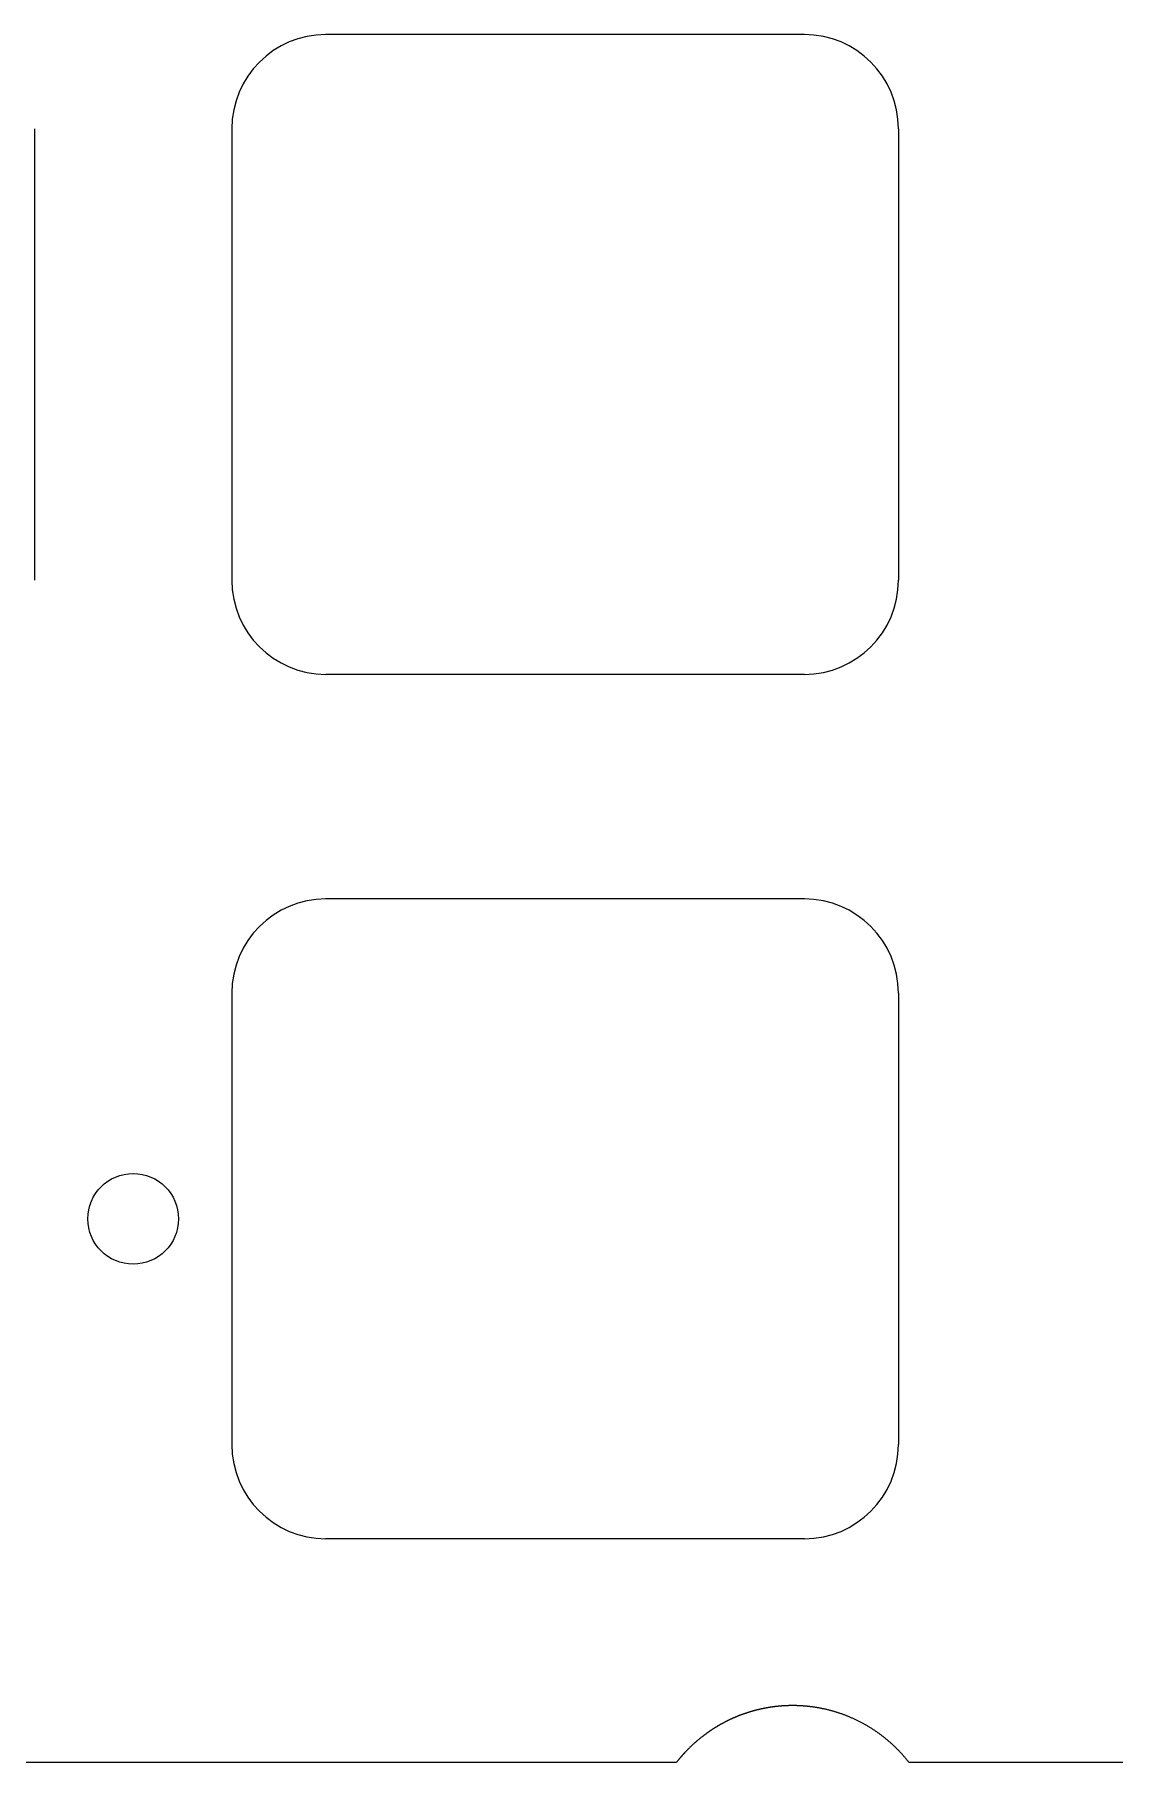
# Model space of a CAD drawing. Header units: millimetres. Extents: x -11 to 340, y -118 to 18.
# Drawn here: x 202.61 to 226.43, y -111.99 to -73.91 of the extents above; entities that cross this region are included whole.
import ezdxf

# ---------------------------------------------------------------- set-up
doc = ezdxf.new("R2010")
doc.units = ezdxf.units.MM
doc.header["$MEASUREMENT"] = 0
doc.layers.add('BLACK', color=7, linetype='CONTINUOUS')

msp = doc.modelspace()

# ---------------------------------------------------------------- linework, layer by layer
at = {"layer": 'BLACK', "linetype": 'Continuous'}
for p, q in [((219.5875, -73.9125), (209.0375, -73.9125)), ((202.6125, -75.9875), (202.6125, -85.9375)), ((202.612502, -75.9875), (202.6125, -75.9875)), ((206.9625, -75.9875), (206.9625, -85.9375)), ((221.6625, -75.9875), (221.6625, -85.9375)), ((221.662502, -75.9875), (221.6625, -75.9875)), ((219.5875, -88.0125), (209.0375, -88.0125)), ((219.5875, -92.9625), (209.037499, -92.9625)), ((206.9625, -95.0375), (206.9625, -104.987501)), ((221.6625, -95.0375), (221.6625, -104.9875)), ((219.5875, -107.0625), (209.0375, -107.0625)), ((218.644011, -110.812403), (218.636148, -110.814104)), ((218.651881, -110.81072), (218.644011, -110.812403)), ((218.659754, -110.809058), (218.651881, -110.81072)), ((218.667633, -110.807415), (218.659754, -110.809058)), ((218.675515, -110.805792), (218.667633, -110.807415)), ((218.683403, -110.804187), (218.675515, -110.805792)), ((218.691293, -110.802603), (218.683403, -110.804187)), ((218.69919, -110.801038), (218.691293, -110.802603)), ((218.707089, -110.799493), (218.69919, -110.801038)), ((218.714994, -110.797967), (218.707089, -110.799493)), ((218.722902, -110.796461), (218.714994, -110.797967)), ((218.730815, -110.794974), (218.722902, -110.796461)), ((218.738731, -110.793507), (218.730815, -110.794974)), ((218.746653, -110.792059), (218.738731, -110.793507)), ((218.754577, -110.790632), (218.746653, -110.792059)), ((218.762506, -110.789223), (218.754577, -110.790632)), ((218.770438, -110.787835), (218.762506, -110.789223)), ((218.778375, -110.786466), (218.770438, -110.787835)), ((218.786315, -110.785117), (218.778375, -110.786466)), ((218.794259, -110.783787), (218.786315, -110.785117)), ((218.802206, -110.782477), (218.794259, -110.783787)), ((218.810158, -110.781186), (218.802206, -110.782477)), ((218.818113, -110.779916), (218.810158, -110.781186)), ((218.826072, -110.778665), (218.818113, -110.779916)), ((218.834033, -110.777434), (218.826072, -110.778665)), ((218.841999, -110.776222), (218.834033, -110.777434)), ((218.849968, -110.77503), (218.841999, -110.776222)), ((218.857941, -110.773858), (218.849968, -110.77503)), ((218.865916, -110.772706), (218.857941, -110.773858)), ((218.873895, -110.771573), (218.865916, -110.772706)), ((218.881877, -110.77046), (218.873895, -110.771573)), ((218.889863, -110.769367), (218.881877, -110.77046)), ((218.89785, -110.768294), (218.889863, -110.769367)), ((218.905843, -110.76724), (218.89785, -110.768294)), ((218.913837, -110.766207), (218.905843, -110.76724)), ((218.921835, -110.765193), (218.913837, -110.766207)), ((218.929834, -110.764198), (218.921835, -110.765193)), ((218.937838, -110.763224), (218.929834, -110.764198)), ((218.945844, -110.762269), (218.937838, -110.763224)), ((218.953854, -110.761335), (218.945844, -110.762269)), ((218.961865, -110.76042), (218.953854, -110.761335)), ((218.96988, -110.759525), (218.961865, -110.76042)), ((218.977896, -110.758649), (218.96988, -110.759525)), ((218.985916, -110.757794), (218.977896, -110.758649)), ((218.993937, -110.756958), (218.985916, -110.757794)), ((219.001962, -110.756143), (218.993937, -110.756958)), ((219.009989, -110.755347), (219.001962, -110.756143)), ((219.018019, -110.754571), (219.009989, -110.755347)), ((219.02605, -110.753815), (219.018019, -110.754571)), ((219.034084, -110.753078), (219.02605, -110.753815)), ((219.04212, -110.752362), (219.034084, -110.753078)), ((219.050159, -110.751666), (219.04212, -110.752362)), ((219.058198, -110.750989), (219.050159, -110.751666)), ((219.066241, -110.750333), (219.058198, -110.750989)), ((219.074285, -110.749696), (219.066241, -110.750333)), ((219.082332, -110.749079), (219.074285, -110.749696)), ((219.09038, -110.748482), (219.082332, -110.749079)), ((219.098431, -110.747905), (219.09038, -110.748482)), ((219.106482, -110.747348), (219.098431, -110.747905)), ((219.114536, -110.746811), (219.106482, -110.747348)), ((219.122591, -110.746294), (219.114536, -110.746811)), ((219.130649, -110.745797), (219.122591, -110.746294)), ((219.138707, -110.745319), (219.130649, -110.745797)), ((219.146767, -110.744862), (219.138707, -110.745319)), ((219.154828, -110.744425), (219.146767, -110.744862)), ((219.162892, -110.744007), (219.154828, -110.744425)), ((219.170956, -110.74361), (219.162892, -110.744007)), ((219.179022, -110.743232), (219.170956, -110.74361)), ((219.187089, -110.742875), (219.179022, -110.743232)), ((219.195157, -110.742537), (219.187089, -110.742875)), ((219.203226, -110.74222), (219.195157, -110.742537)), ((219.211297, -110.741922), (219.203226, -110.74222)), ((219.219368, -110.741644), (219.211297, -110.741922)), ((219.227441, -110.741387), (219.219368, -110.741644)), ((219.235514, -110.741149), (219.227441, -110.741387)), ((219.243589, -110.740931), (219.235514, -110.741149)), ((219.251664, -110.740734), (219.243589, -110.740931)), ((219.259741, -110.740556), (219.251664, -110.740734)), ((219.267817, -110.740398), (219.259741, -110.740556)), ((219.275895, -110.740261), (219.267817, -110.740398)), ((219.283972, -110.740143), (219.275895, -110.740261)), ((219.292051, -110.740045), (219.283972, -110.740143)), ((219.30013, -110.739968), (219.292051, -110.740045)), ((219.30821, -110.73991), (219.30013, -110.739968)), ((219.31629, -110.739872), (219.30821, -110.73991)), ((219.324371, -110.739854), (219.31629, -110.739872)), ((219.332451, -110.739857), (219.324371, -110.739854)), ((219.340532, -110.739879), (219.332451, -110.739857)), ((219.348613, -110.739921), (219.340532, -110.739879)), ((219.356695, -110.739984), (219.348613, -110.739921)), ((219.364776, -110.740066), (219.356695, -110.739984)), ((219.372857, -110.740168), (219.364776, -110.740066)), ((219.380938, -110.740291), (219.372857, -110.740168)), ((219.38902, -110.740433), (219.380938, -110.740291)), ((219.397101, -110.740595), (219.38902, -110.740433)), ((219.405182, -110.740778), (219.397101, -110.740595)), ((219.413262, -110.74098), (219.405182, -110.740778)), ((219.421343, -110.741202), (219.413262, -110.74098)), ((219.429423, -110.741445), (219.421343, -110.741202)), ((219.437503, -110.741707), (219.429423, -110.741445)), ((219.445582, -110.741989), (219.437503, -110.741707)), ((219.453661, -110.742292), (219.445582, -110.741989)), ((219.461738, -110.742614), (219.453661, -110.742292)), ((219.469816, -110.742956), (219.461738, -110.742614)), ((219.477892, -110.743319), (219.469816, -110.742956)), ((219.485969, -110.743701), (219.477892, -110.743319)), ((219.494044, -110.744103), (219.485969, -110.743701)), ((219.502118, -110.744526), (219.494044, -110.744103)), ((219.510191, -110.744968), (219.502118, -110.744526)), ((219.518264, -110.74543), (219.510191, -110.744968)), ((219.526335, -110.745912), (219.518264, -110.74543)), ((219.534406, -110.746415), (219.526335, -110.745912)), ((219.542475, -110.746937), (219.534406, -110.746415)), ((219.550543, -110.747479), (219.542475, -110.746937)), ((219.55861, -110.748041), (219.550543, -110.747479)), ((219.566675, -110.748623), (219.55861, -110.748041)), ((219.574739, -110.749225), (219.566675, -110.748623)), ((219.582802, -110.749847), (219.574739, -110.749225)), ((219.590863, -110.750489), (219.582802, -110.749847)), ((219.598923, -110.751151), (219.590863, -110.750489)), ((219.606981, -110.751833), (219.598923, -110.751151)), ((219.615038, -110.752534), (219.606981, -110.751833)), ((219.623093, -110.753256), (219.615038, -110.752534)), ((219.631146, -110.753998), (219.623093, -110.753256)), ((219.639197, -110.754759), (219.631146, -110.753998)), ((219.647247, -110.75554), (219.639197, -110.754759)), ((219.655294, -110.756342), (219.647247, -110.75554)), ((219.66334, -110.757163), (219.655294, -110.756342)), ((219.671384, -110.758004), (219.66334, -110.757163)), ((219.679425, -110.758865), (219.671384, -110.758004)), ((219.687465, -110.759746), (219.679425, -110.758865)), ((219.695502, -110.760647), (219.687465, -110.759746)), ((219.703537, -110.761568), (219.695502, -110.760647)), ((219.711569, -110.762508), (219.703537, -110.761568)), ((219.7196, -110.763469), (219.711569, -110.762508)), ((219.735653, -110.765449), (219.7196, -110.763469)), ((219.751696, -110.767509), (219.735653, -110.765449)), ((219.767729, -110.769648), (219.751696, -110.767509)), ((219.783751, -110.771866), (219.767729, -110.769648)), ((219.799762, -110.774163), (219.783751, -110.771866)), ((219.81576, -110.77654), (219.799762, -110.774163)), ((219.831746, -110.778995), (219.81576, -110.77654)), ((219.84772, -110.78153), (219.831746, -110.778995)), ((219.86368, -110.784144), (219.84772, -110.78153)), ((219.879627, -110.786836), (219.86368, -110.784144)), ((219.89556, -110.789607), (219.879627, -110.786836)), ((219.911478, -110.792457), (219.89556, -110.789607)), ((219.927382, -110.795385), (219.911478, -110.792457)), ((219.94327, -110.798392), (219.927382, -110.795385)), ((219.959142, -110.801477), (219.94327, -110.798392)), ((219.974998, -110.804641), (219.959142, -110.801477)), ((219.990838, -110.807883), (219.974998, -110.804641)), ((220.00666, -110.811203), (219.990838, -110.807883)), ((220.022465, -110.814601), (220.00666, -110.811203)), ((217.675097, -111.192329), (217.668164, -111.196453)), ((217.682042, -111.188222), (217.675097, -111.192329)), ((217.688993, -111.184133), (217.682042, -111.188222)), ((217.695956, -111.180062), (217.688993, -111.184133)), ((217.702926, -111.176009), (217.695956, -111.180062)), ((217.709907, -111.171973), (217.702926, -111.176009)), ((217.716895, -111.167956), (217.709907, -111.171973)), ((217.723894, -111.163956), (217.716895, -111.167956)), ((217.730901, -111.159974), (217.723894, -111.163956)), ((217.737918, -111.15601), (217.730901, -111.159974)), ((217.744942, -111.152064), (217.737918, -111.15601)), ((217.751978, -111.148135), (217.744942, -111.152064)), ((217.75902, -111.144226), (217.751978, -111.148135)), ((217.766074, -111.140333), (217.75902, -111.144226)), ((217.773134, -111.136459), (217.766074, -111.140333)), ((217.780205, -111.132602), (217.773134, -111.136459)), ((217.787283, -111.128764), (217.780205, -111.132602)), ((217.794372, -111.124943), (217.787283, -111.128764)), ((217.801467, -111.121141), (217.794372, -111.124943)), ((217.808574, -111.117356), (217.801467, -111.121141)), ((217.815687, -111.11359), (217.808574, -111.117356)), ((217.822811, -111.10984), (217.815687, -111.11359)), ((217.829941, -111.106111), (217.822811, -111.10984)), ((217.837082, -111.102398), (217.829941, -111.106111)), ((217.84423, -111.098704), (217.837082, -111.102398)), ((217.851388, -111.095027), (217.84423, -111.098704)), ((217.858553, -111.09137), (217.851388, -111.095027)), ((217.865729, -111.087729), (217.858553, -111.09137)), ((217.87291, -111.084108), (217.865729, -111.087729)), ((217.880103, -111.080503), (217.87291, -111.084108)), ((217.887301, -111.076918), (217.880103, -111.080503)), ((217.894511, -111.07335), (217.887301, -111.076918)), ((217.901726, -111.069802), (217.894511, -111.07335)), ((217.908952, -111.06627), (217.901726, -111.069802)), ((217.916184, -111.062758), (217.908952, -111.06627)), ((217.923427, -111.059263), (217.916184, -111.062758)), ((217.930676, -111.055787), (217.923427, -111.059263)), ((217.937935, -111.052328), (217.930676, -111.055787)), ((217.9452, -111.048889), (217.937935, -111.052328)), ((217.952475, -111.045467), (217.9452, -111.048889)), ((217.959757, -111.042064), (217.952475, -111.045467)), ((217.967048, -111.038679), (217.959757, -111.042064)), ((217.974346, -111.035313), (217.967048, -111.038679)), ((217.981653, -111.031964), (217.974346, -111.035313)), ((217.988967, -111.028634), (217.981653, -111.031964)), ((217.996291, -111.025322), (217.988967, -111.028634)), ((218.00362, -111.022029), (217.996291, -111.025322)), ((218.01096, -111.018754), (218.00362, -111.022029)), ((218.018305, -111.015498), (218.01096, -111.018754)), ((218.02566, -111.01226), (218.018305, -111.015498)), ((218.033021, -111.009041), (218.02566, -111.01226)), ((218.040392, -111.005839), (218.033021, -111.009041)), ((218.047768, -111.002657), (218.040392, -111.005839)), ((218.055154, -110.999492), (218.047768, -111.002657)), ((218.062546, -110.996347), (218.055154, -110.999492)), ((218.069947, -110.993219), (218.062546, -110.996347)), ((218.077354, -110.990111), (218.069947, -110.993219)), ((218.084771, -110.987021), (218.077354, -110.990111)), ((218.092193, -110.983949), (218.084771, -110.987021)), ((218.099624, -110.980896), (218.092193, -110.983949)), ((218.107061, -110.977862), (218.099624, -110.980896)), ((218.114508, -110.974846), (218.107061, -110.977862)), ((218.121959, -110.971849), (218.114508, -110.974846)), ((218.129421, -110.96887), (218.121959, -110.971849)), ((218.136887, -110.96591), (218.129421, -110.96887)), ((218.144363, -110.962968), (218.136887, -110.96591)), ((218.151844, -110.960046), (218.144363, -110.962968)), ((218.159334, -110.957141), (218.151844, -110.960046)), ((218.166829, -110.954256), (218.159334, -110.957141)), ((218.174334, -110.951389), (218.166829, -110.954256)), ((218.181844, -110.948542), (218.174334, -110.951389)), ((218.189362, -110.945712), (218.181844, -110.948542)), ((218.196886, -110.942902), (218.189362, -110.945712)), ((218.204419, -110.94011), (218.196886, -110.942902)), ((218.211956, -110.937337), (218.204419, -110.94011)), ((218.219503, -110.934582), (218.211956, -110.937337)), ((218.227054, -110.931847), (218.219503, -110.934582)), ((218.234615, -110.92913), (218.227054, -110.931847)), ((218.24218, -110.926433), (218.234615, -110.92913)), ((218.249754, -110.923753), (218.24218, -110.926433)), ((218.257332, -110.921094), (218.249754, -110.923753)), ((218.264919, -110.918452), (218.257332, -110.921094)), ((218.272511, -110.91583), (218.264919, -110.918452)), ((218.280112, -110.913226), (218.272511, -110.91583)), ((218.287717, -110.910642), (218.280112, -110.913226)), ((218.295331, -110.908076), (218.287717, -110.910642)), ((218.302949, -110.905529), (218.295331, -110.908076)), ((218.310576, -110.903001), (218.302949, -110.905529)), ((218.318207, -110.900492), (218.310576, -110.903001)), ((218.325846, -110.898002), (218.318207, -110.900492)), ((218.33349, -110.895531), (218.325846, -110.898002)), ((218.341142, -110.893079), (218.33349, -110.895531)), ((218.348798, -110.890646), (218.341142, -110.893079)), ((218.356463, -110.888232), (218.348798, -110.890646)), ((218.364131, -110.885838), (218.356463, -110.888232)), ((218.371808, -110.883461), (218.364131, -110.885838)), ((218.379489, -110.881105), (218.371808, -110.883461)), ((218.387178, -110.878767), (218.379489, -110.881105)), ((218.394871, -110.876449), (218.387178, -110.878767)), ((218.402573, -110.874149), (218.394871, -110.876449)), ((218.410278, -110.871869), (218.402573, -110.874149)), ((218.41799, -110.869607), (218.410278, -110.871869)), ((218.425707, -110.867365), (218.41799, -110.869607)), ((218.433432, -110.865142), (218.425707, -110.867365)), ((218.44116, -110.862938), (218.433432, -110.865142)), ((218.448896, -110.860753), (218.44116, -110.862938)), ((218.456636, -110.858588), (218.448896, -110.860753)), ((218.464383, -110.856441), (218.456636, -110.858588)), ((218.472134, -110.854315), (218.464383, -110.856441)), ((218.479893, -110.852206), (218.472134, -110.854315)), ((218.487655, -110.850118), (218.479893, -110.852206)), ((218.495425, -110.848048), (218.487655, -110.850118)), ((218.503198, -110.845998), (218.495425, -110.848048)), ((218.510978, -110.843967), (218.503198, -110.845998)), ((218.518762, -110.841956), (218.510978, -110.843967)), ((218.526553, -110.839963), (218.518762, -110.841956)), ((218.534348, -110.837991), (218.526553, -110.839963)), ((218.542149, -110.836037), (218.534348, -110.837991)), ((218.549954, -110.834103), (218.542149, -110.836037)), ((218.557766, -110.832187), (218.549954, -110.834103)), ((218.565581, -110.830292), (218.557766, -110.832187)), ((218.573403, -110.828416), (218.565581, -110.830292)), ((218.581228, -110.826559), (218.573403, -110.828416)), ((218.58906, -110.824721), (218.581228, -110.826559)), ((218.596895, -110.822903), (218.58906, -110.824721)), ((218.604737, -110.821104), (218.596895, -110.822903)), ((218.612582, -110.819325), (218.604737, -110.821104)), ((218.620433, -110.817565), (218.612582, -110.819325)), ((218.628287, -110.815825), (218.620433, -110.817565)), ((218.636148, -110.814104), (218.628287, -110.815825)), ((220.038252, -110.818077), (220.022465, -110.814601)), ((220.05402, -110.821631), (220.038252, -110.818077)), ((220.06977, -110.825262), (220.05402, -110.821631)), ((220.085501, -110.828972), (220.06977, -110.825262)), ((220.101211, -110.832758), (220.085501, -110.828972)), ((220.116902, -110.836623), (220.101211, -110.832758)), ((220.132573, -110.840564), (220.116902, -110.836623)), ((220.148222, -110.844583), (220.132573, -110.840564)), ((220.16385, -110.848679), (220.148222, -110.844583)), ((220.179456, -110.852852), (220.16385, -110.848679)), ((220.19504, -110.857102), (220.179456, -110.852852)), ((220.210602, -110.861428), (220.19504, -110.857102)), ((220.226141, -110.865831), (220.210602, -110.861428)), ((220.241656, -110.870311), (220.226141, -110.865831)), ((220.257147, -110.874867), (220.241656, -110.870311)), ((220.272614, -110.879499), (220.257147, -110.874867)), ((220.288057, -110.884207), (220.272614, -110.879499)), ((220.303474, -110.888992), (220.288057, -110.884207)), ((220.318866, -110.893852), (220.303474, -110.888992)), ((220.334233, -110.898788), (220.318866, -110.893852)), ((220.349573, -110.903799), (220.334233, -110.898788)), ((220.364886, -110.908886), (220.349573, -110.903799)), ((220.380172, -110.914048), (220.364886, -110.908886)), ((220.395431, -110.919285), (220.380172, -110.914048)), ((220.410662, -110.924598), (220.395431, -110.919285)), ((220.425865, -110.929985), (220.410662, -110.924598)), ((220.44104, -110.935447), (220.425865, -110.929985)), ((220.456185, -110.940983), (220.44104, -110.935447)), ((220.471301, -110.946594), (220.456185, -110.940983)), ((220.486388, -110.952279), (220.471301, -110.946594)), ((220.501444, -110.958038), (220.486388, -110.952279)), ((220.51647, -110.963872), (220.501444, -110.958038)), ((220.531464, -110.969779), (220.51647, -110.963872)), ((220.546428, -110.975759), (220.531464, -110.969779)), ((220.56136, -110.981813), (220.546428, -110.975759)), ((220.576261, -110.987941), (220.56136, -110.981813)), ((220.591128, -110.994142), (220.576261, -110.987941)), ((220.605964, -111.000415), (220.591128, -110.994142)), ((220.620766, -111.006762), (220.605964, -111.000415)), ((220.635534, -111.013181), (220.620766, -111.006762)), ((220.650269, -111.019673), (220.635534, -111.013181)), ((220.66497, -111.026237), (220.650269, -111.019673)), ((220.679637, -111.032873), (220.66497, -111.026237)), ((220.694269, -111.039581), (220.679637, -111.032873)), ((220.708865, -111.046362), (220.694269, -111.039581)), ((220.723426, -111.053213), (220.708865, -111.046362)), ((220.737951, -111.060137), (220.723426, -111.053213)), ((220.75244, -111.067131), (220.737951, -111.060137)), ((220.766893, -111.074197), (220.75244, -111.067131)), ((220.781309, -111.081334), (220.766893, -111.074197)), ((220.795687, -111.088542), (220.781309, -111.081334)), ((220.810029, -111.09582), (220.795687, -111.088542)), ((220.824332, -111.103169), (220.810029, -111.09582)), ((220.838597, -111.110588), (220.824332, -111.103169)), ((220.852824, -111.118077), (220.838597, -111.110588)), ((220.867012, -111.125637), (220.852824, -111.118077)), ((220.881161, -111.133266), (220.867012, -111.125637)), ((220.89527, -111.140964), (220.881161, -111.133266)), ((220.90934, -111.148732), (220.89527, -111.140964)), ((220.92337, -111.15657), (220.90934, -111.148732)), ((220.937359, -111.164476), (220.92337, -111.15657)), ((220.951308, -111.172451), (220.937359, -111.164476)), ((220.965216, -111.180495), (220.951308, -111.172451)), ((220.979083, -111.188608), (220.965216, -111.180495)), ((220.992908, -111.196788), (220.979083, -111.188608)), ((217.159133, -111.571121), (217.14716, -111.581919)), ((217.171161, -111.560382), (217.159133, -111.571121)), ((217.183241, -111.549703), (217.171161, -111.560382)), ((217.195374, -111.539083), (217.183241, -111.549703)), ((217.20756, -111.528525), (217.195374, -111.539083)), ((217.219798, -111.518027), (217.20756, -111.528525)), ((217.232087, -111.507589), (217.219798, -111.518027)), ((217.244429, -111.497213), (217.232087, -111.507589)), ((217.256821, -111.486898), (217.244429, -111.497213)), ((217.269265, -111.476645), (217.256821, -111.486898)), ((217.281759, -111.466454), (217.269265, -111.476645)), ((217.294304, -111.456325), (217.281759, -111.466454)), ((217.306899, -111.446258), (217.294304, -111.456325)), ((217.319543, -111.436254), (217.306899, -111.446258)), ((217.332237, -111.426313), (217.319543, -111.436254)), ((217.340279, -111.420067), (217.332237, -111.426313)), ((217.346729, -111.415086), (217.340279, -111.420067)), ((217.353188, -111.410123), (217.346729, -111.415086)), ((217.359659, -111.405176), (217.353188, -111.410123)), ((217.366139, -111.400248), (217.359659, -111.405176)), ((217.372631, -111.395335), (217.366139, -111.400248)), ((217.379131, -111.390442), (217.372631, -111.395335)), ((217.385644, -111.385564), (217.379131, -111.390442)), ((217.392165, -111.380705), (217.385644, -111.385564)), ((217.398698, -111.375861), (217.392165, -111.380705)), ((217.405239, -111.371037), (217.398698, -111.375861)), ((217.411793, -111.366228), (217.405239, -111.371037)), ((217.418355, -111.361438), (217.411793, -111.366228)), ((217.424929, -111.356664), (217.418355, -111.361438)), ((217.431512, -111.351908), (217.424929, -111.356664)), ((217.438106, -111.347169), (217.431512, -111.351908)), ((217.444709, -111.342448), (217.438106, -111.347169)), ((217.451324, -111.337744), (217.444709, -111.342448)), ((217.457947, -111.333058), (217.451324, -111.337744)), ((217.464582, -111.328388), (217.457947, -111.333058)), ((217.471225, -111.323736), (217.464582, -111.328388)), ((217.47788, -111.319101), (217.471225, -111.323736)), ((217.484543, -111.314485), (217.47788, -111.319101)), ((217.491218, -111.309885), (217.484543, -111.314485)), ((217.497901, -111.305303), (217.491218, -111.309885)), ((217.504596, -111.300738), (217.497901, -111.305303)), ((217.511299, -111.296191), (217.504596, -111.300738)), ((217.518014, -111.291661), (217.511299, -111.296191)), ((217.524736, -111.287149), (217.518014, -111.291661)), ((217.531471, -111.282654), (217.524736, -111.287149)), ((217.538213, -111.278177), (217.531471, -111.282654)), ((217.544967, -111.273717), (217.538213, -111.278177)), ((217.551729, -111.269275), (217.544967, -111.273717)), ((217.558502, -111.26485), (217.551729, -111.269275)), ((217.565283, -111.260444), (217.558502, -111.26485)), ((217.572076, -111.256054), (217.565283, -111.260444)), ((217.578877, -111.251682), (217.572076, -111.256054)), ((217.585689, -111.247327), (217.578877, -111.251682)), ((217.592508, -111.242991), (217.585689, -111.247327)), ((217.59934, -111.238672), (217.592508, -111.242991)), ((217.606179, -111.234371), (217.59934, -111.238672)), ((217.613029, -111.230086), (217.606179, -111.234371)), ((217.619887, -111.225821), (217.613029, -111.230086)), ((217.626756, -111.221572), (217.619887, -111.225821)), ((217.633633, -111.217342), (217.626756, -111.221572)), ((217.640522, -111.213128), (217.633633, -111.217342)), ((217.647417, -111.208933), (217.640522, -111.213128)), ((217.654324, -111.204755), (217.647417, -111.208933)), ((217.661239, -111.200596), (217.654324, -111.204755)), ((217.668164, -111.196453), (217.661239, -111.200596)), ((221.006692, -111.205037), (220.992908, -111.196788)), ((221.020433, -111.213354), (221.006692, -111.205037)), ((221.034132, -111.221739), (221.020433, -111.213354)), ((221.047789, -111.230192), (221.034132, -111.221739)), ((221.061402, -111.238712), (221.047789, -111.230192)), ((221.074973, -111.247299), (221.061402, -111.238712)), ((221.088499, -111.255953), (221.074973, -111.247299)), ((221.101982, -111.264674), (221.088499, -111.255953)), ((221.115421, -111.273462), (221.101982, -111.264674)), ((221.128816, -111.282317), (221.115421, -111.273462)), ((221.142166, -111.291238), (221.128816, -111.282317)), ((221.155472, -111.300225), (221.142166, -111.291238)), ((221.168732, -111.309278), (221.155472, -111.300225)), ((221.181947, -111.318397), (221.168732, -111.309278)), ((221.195116, -111.327582), (221.181947, -111.318397)), ((221.208239, -111.336832), (221.195116, -111.327582)), ((221.221317, -111.346147), (221.208239, -111.336832)), ((221.234348, -111.355528), (221.221317, -111.346147)), ((221.247332, -111.364974), (221.234348, -111.355528)), ((221.26027, -111.374484), (221.247332, -111.364974)), ((221.27316, -111.384059), (221.26027, -111.374484)), ((221.286003, -111.393699), (221.27316, -111.384059)), ((221.298799, -111.403402), (221.286003, -111.393699)), ((221.311546, -111.41317), (221.298799, -111.403402)), ((221.324246, -111.423002), (221.311546, -111.41317)), ((221.336897, -111.432897), (221.324246, -111.423002)), ((221.3495, -111.442856), (221.336897, -111.432897)), ((221.362054, -111.452879), (221.3495, -111.442856)), ((221.37456, -111.462965), (221.362054, -111.452879)), ((221.387016, -111.473113), (221.37456, -111.462965)), ((221.399422, -111.483325), (221.387016, -111.473113)), ((221.411779, -111.493599), (221.399422, -111.483325)), ((221.424087, -111.503936), (221.411779, -111.493599)), ((221.436344, -111.514336), (221.424087, -111.503936)), ((221.448551, -111.524797), (221.436344, -111.514336)), ((221.460707, -111.535321), (221.448551, -111.524797)), ((221.472813, -111.545906), (221.460707, -111.535321)), ((221.484868, -111.556554), (221.472813, -111.545906)), ((221.496872, -111.567262), (221.484868, -111.556554)), ((221.508825, -111.578033), (221.496872, -111.567262)), ((216.798939, -111.95099), (216.793888, -111.957275)), ((216.804005, -111.944718), (216.798939, -111.95099)), ((216.809087, -111.938458), (216.804005, -111.944718)), ((216.814185, -111.932212), (216.809087, -111.938458)), ((216.819298, -111.925977), (216.814185, -111.932212)), ((216.824426, -111.919756), (216.819298, -111.925977)), ((216.829569, -111.913546), (216.824426, -111.919756)), ((216.834728, -111.907351), (216.829569, -111.913546)), ((216.839903, -111.901167), (216.834728, -111.907351)), ((216.845092, -111.894997), (216.839903, -111.901167)), ((216.850298, -111.888839), (216.845092, -111.894997)), ((216.855518, -111.882695), (216.850298, -111.888839)), ((216.860753, -111.876563), (216.855518, -111.882695)), ((216.866004, -111.870445), (216.860753, -111.876563)), ((216.87127, -111.864339), (216.866004, -111.870445)), ((216.87655, -111.858247), (216.87127, -111.864339)), ((216.881847, -111.852167), (216.87655, -111.858247)), ((216.887158, -111.846101), (216.881847, -111.852167)), ((216.892484, -111.840048), (216.887158, -111.846101)), ((216.897825, -111.834009), (216.892484, -111.840048)), ((216.903181, -111.827982), (216.897825, -111.834009)), ((216.908552, -111.821969), (216.903181, -111.827982)), ((216.913938, -111.815969), (216.908552, -111.821969)), ((216.919338, -111.809983), (216.913938, -111.815969)), ((216.924754, -111.80401), (216.919338, -111.809983)), ((216.930184, -111.798051), (216.924754, -111.80401)), ((216.935629, -111.792104), (216.930184, -111.798051)), ((216.941089, -111.786172), (216.935629, -111.792104)), ((216.946564, -111.780253), (216.941089, -111.786172)), ((216.952053, -111.774348), (216.946564, -111.780253)), ((216.957557, -111.768456), (216.952053, -111.774348)), ((216.963075, -111.762578), (216.957557, -111.768456)), ((216.968608, -111.756714), (216.963075, -111.762578)), ((216.974155, -111.750864), (216.968608, -111.756714)), ((216.979717, -111.745027), (216.974155, -111.750864)), ((216.985294, -111.739204), (216.979717, -111.745027)), ((216.990885, -111.733395), (216.985294, -111.739204)), ((216.99649, -111.7276), (216.990885, -111.733395)), ((217.002109, -111.721819), (216.99649, -111.7276)), ((217.007743, -111.716052), (217.002109, -111.721819)), ((217.013391, -111.710298), (217.007743, -111.716052)), ((217.019054, -111.704559), (217.013391, -111.710298)), ((217.024731, -111.698834), (217.019054, -111.704559)), ((217.030421, -111.693123), (217.024731, -111.698834)), ((217.041845, -111.681744), (217.030421, -111.693123)), ((217.053326, -111.670421), (217.041845, -111.681744)), ((217.064862, -111.659155), (217.053326, -111.670421)), ((217.076454, -111.647947), (217.064862, -111.659155)), ((217.088101, -111.636797), (217.076454, -111.647947)), ((217.099804, -111.625704), (217.088101, -111.636797)), ((217.111561, -111.61467), (217.099804, -111.625704)), ((217.123373, -111.603694), (217.111561, -111.61467)), ((217.135239, -111.592777), (217.123373, -111.603694)), ((217.14716, -111.581919), (217.135239, -111.592777)), ((221.520726, -111.588864), (221.508825, -111.578033)), ((221.532575, -111.599757), (221.520726, -111.588864)), ((221.544373, -111.61071), (221.532575, -111.599757)), ((221.556118, -111.621724), (221.544373, -111.61071)), ((221.567812, -111.632799), (221.556118, -111.621724)), ((221.579453, -111.643935), (221.567812, -111.632799)), ((221.591041, -111.65513), (221.579453, -111.643935)), ((221.602576, -111.666386), (221.591041, -111.65513)), ((221.614059, -111.677702), (221.602576, -111.666386)), ((221.625488, -111.689077), (221.614059, -111.677702)), ((221.636864, -111.700513), (221.625488, -111.689077)), ((221.648186, -111.712008), (221.636864, -111.700513)), ((221.659454, -111.723562), (221.648186, -111.712008)), ((221.670669, -111.735175), (221.659454, -111.723562)), ((221.681829, -111.746848), (221.670669, -111.735175)), ((221.692936, -111.75858), (221.681829, -111.746848)), ((221.703988, -111.77037), (221.692936, -111.75858)), ((221.714985, -111.782219), (221.703988, -111.77037)), ((221.725927, -111.794127), (221.714985, -111.782219)), ((221.736815, -111.806093), (221.725927, -111.794127)), ((221.747647, -111.818117), (221.736815, -111.806093)), ((221.758424, -111.8302), (221.747647, -111.818117)), ((221.769146, -111.84234), (221.758424, -111.8302)), ((221.779812, -111.854538), (221.769146, -111.84234)), ((221.790423, -111.866794), (221.779812, -111.854538)), ((221.800977, -111.879108), (221.790423, -111.866794)), ((221.811476, -111.891479), (221.800977, -111.879108)), ((221.821918, -111.903907), (221.811476, -111.891479)), ((221.832303, -111.916393), (221.821918, -111.903907)), ((221.842633, -111.928935), (221.832303, -111.916393)), ((221.852905, -111.941535), (221.842633, -111.928935)), ((221.863121, -111.954191), (221.852905, -111.941535)), ((221.873279, -111.966904), (221.863121, -111.954191)), ((216.76605, -111.9925), (172.55625, -111.9925)), ((216.773842, -111.98254), (216.76605, -111.9925)), ((216.77883, -111.976205), (216.773842, -111.98254)), ((216.783834, -111.969883), (216.77883, -111.976205)), ((216.788853, -111.963573), (216.783834, -111.969883)), ((216.793888, -111.957275), (216.788853, -111.963573)), ((221.883381, -111.979674), (221.873279, -111.966904)), ((221.893425, -111.9925), (221.883381, -111.979674)), ((286.3125, -111.9925), (221.893425, -111.9925))]:
    msp.add_line(p, q, dxfattribs=at)
at = {"layer": 'BLACK'}
msp.add_circle((204.787499, -100.0125), 1, dxfattribs=at)
for centre, radius, start, end in [((209.0375, -75.9875), 2.075, 90, 180), ((219.5875, -75.9875), 2.075, 0, 90), ((209.0375, -85.9375), 2.075, 180, 270), ((219.5875, -85.9375), 2.075, 270, 0), ((209.037504, -95.037504), 2.075004, 90.0001381, 179.9998896), ((219.5875, -95.0375), 2.075, 0, 90), ((209.037502, -104.987498), 2.075002, 180.0000828, 269.9999448), ((219.5875, -104.9875), 2.075, 270, 0)]:
    msp.add_arc(centre, radius, start, end, dxfattribs=at)

doc.saveas('drawing.dxf')
